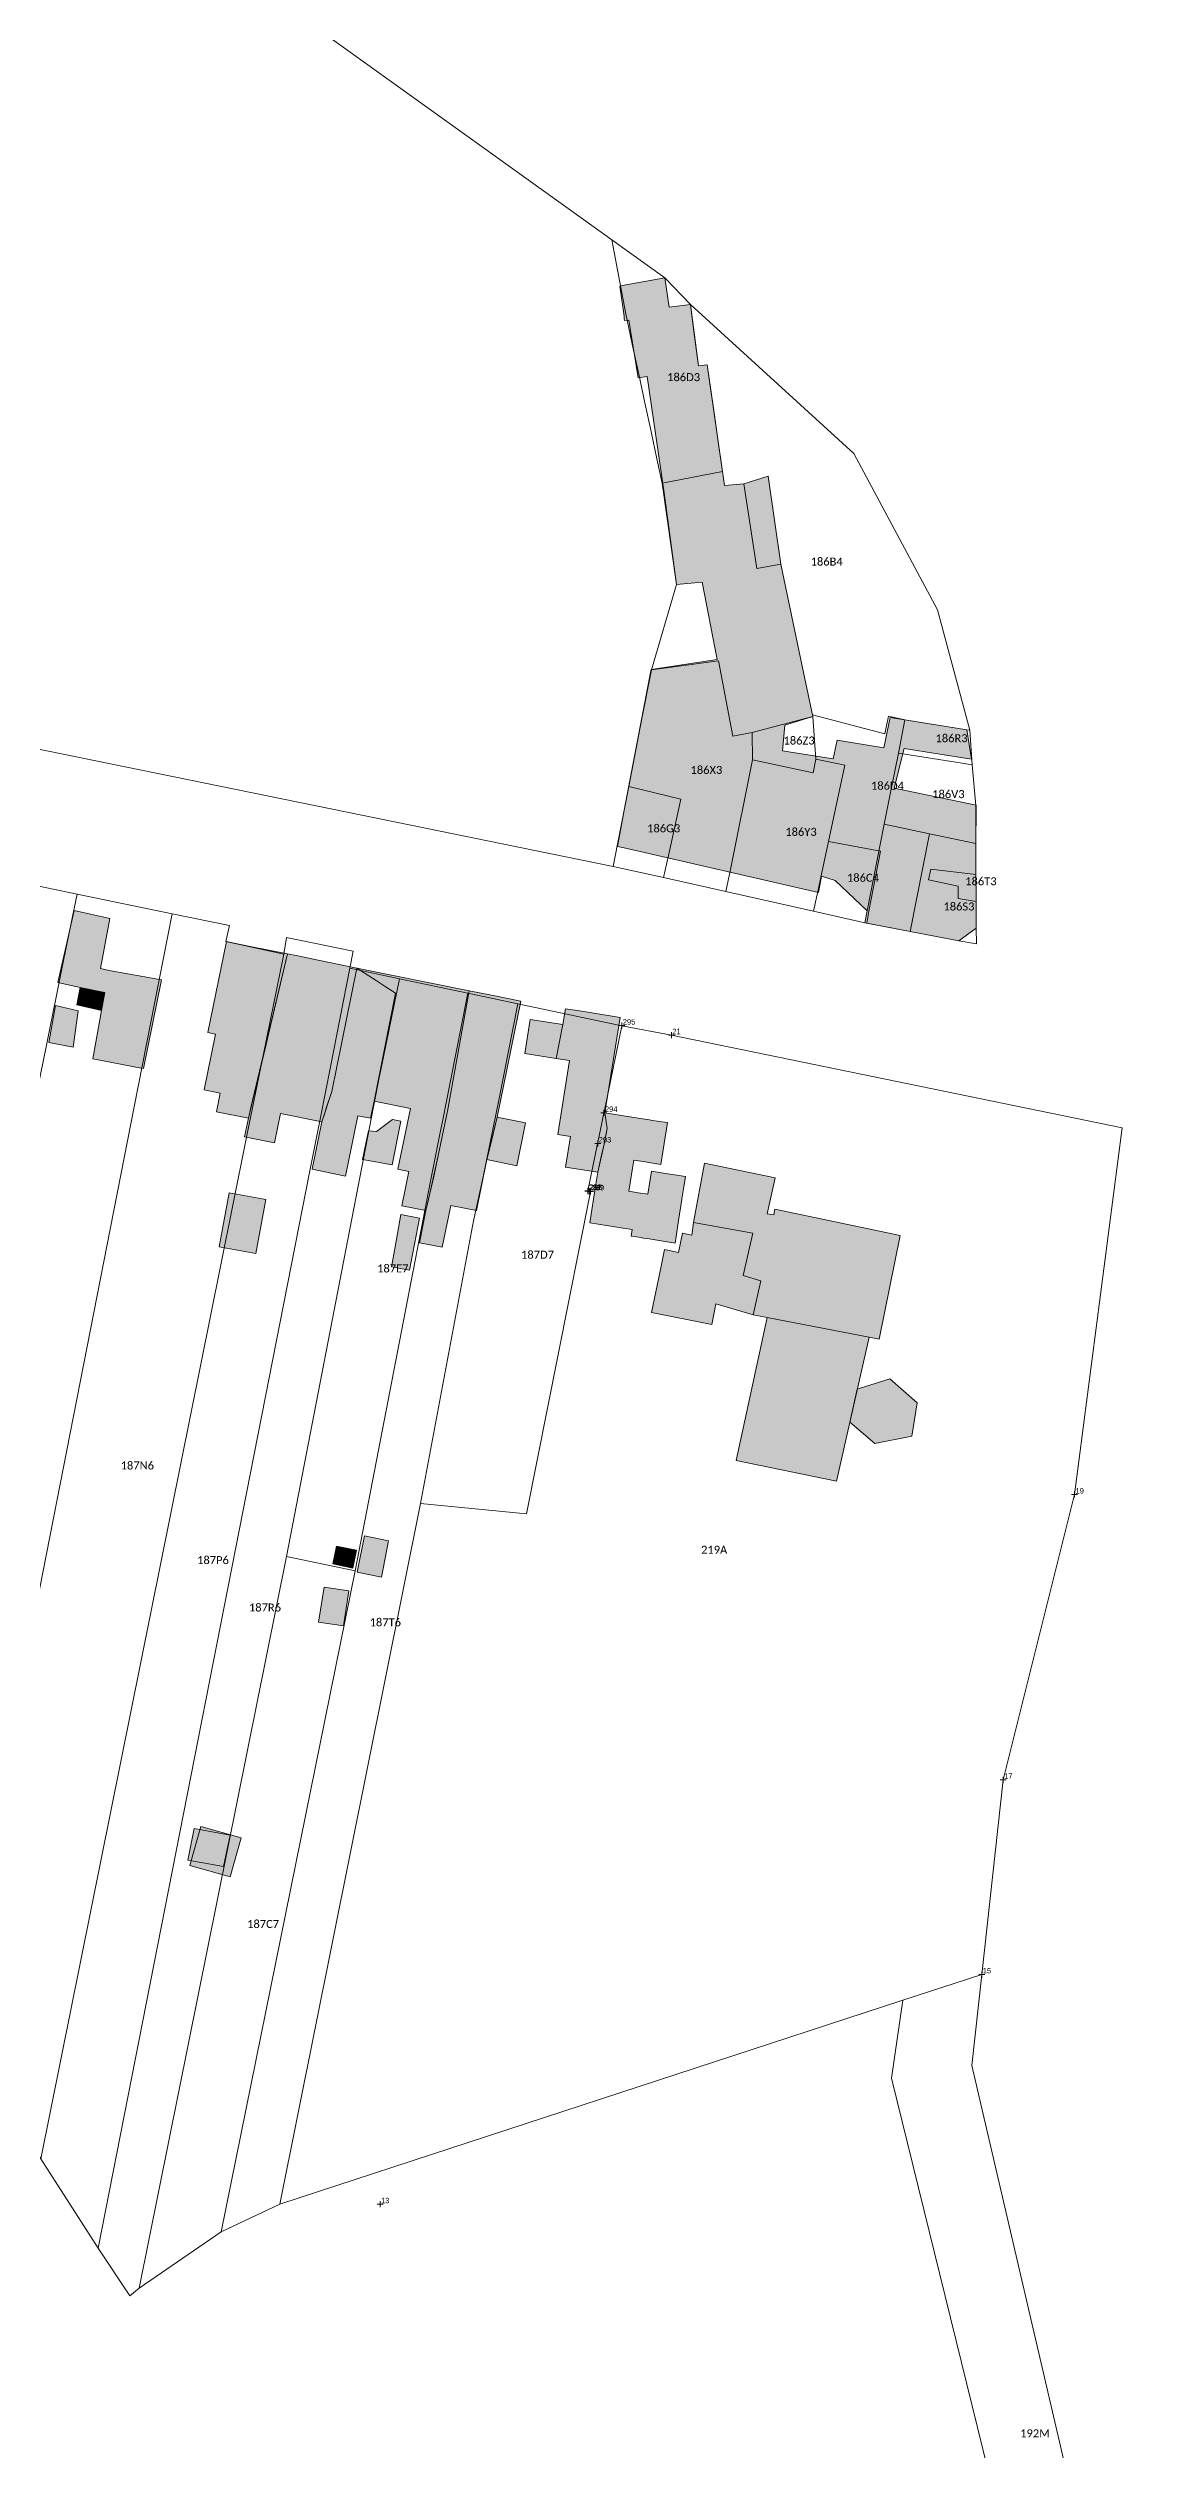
# Model space of a CAD drawing. Header units: metres. Extents: x 113120 to 240396, y 120329 to 242116.
# Drawn here: x 116960.4 to 117070.4, y 121497.3 to 121737.4 of the extents above; entities that cross this region are included whole.
import ezdxf
from ezdxf.enums import TextEntityAlignment as Align

# ---------------------------------------------------------------- set-up
doc = ezdxf.new("R2010")
doc.units = ezdxf.units.M
doc.header["$LTSCALE"] = 3
doc.header["$PDMODE"] = 2
doc.header["$PDSIZE"] = 0.3
doc.layers.get('0').update_dxf_attribs({"lineweight": 0})
for name, color, linetype, lineweight in [('Bpn_CaPa', 78, 'Continuous', 0), ('Bpn_ReBu', 4, 'Continuous', 0), ('Bpt_CaNu', 7, 'Continuous', 0), ('Hachure bâtiment', 11, 'Continuous', 0), ('TopoAlt', 30, 'Continuous', 0), ('TOPOJIS', 5, 'Continuous', 0), ('TopoMat', 5, 'Continuous', 0)]:
    doc.layers.add(name, color=color, linetype=linetype, lineweight=lineweight)
doc.styles.add('Legend', font='')
doc.styles.get("Standard").update_dxf_attribs({"font": 'arial.ttf'})
doc.styles.get('Legend').set_extended_font_data('Calibri')

# ---------------------------------------------------------------- blocks, each defined once
blk = doc.blocks.new('TCPOINT')
at = {"color": 0}
blk.add_point((0, 0), dxfattribs=at)
at = {"layer": 'TopoAlt'}
blk.add_attdef('ALT', text='', height=0.3, dxfattribs=at).set_placement((0.1, -0.1), align=Align.TOP_LEFT)
at = {"layer": 'TopoMat'}
blk.add_attdef('MAT', (0.1, 0.1), '', height=0.3, dxfattribs=at)

msp = doc.modelspace()

# ---------------------------------------------------------------- hatches: boundary and pattern name
at = {"layer": 'Hachure bâtiment'}
h = msp.add_hatch(color=256, dxfattribs=at)
h.dxf.hatch_style = 1
h.paths.add_polyline_path([(117022.48, 121711.55), (117024.6, 121711.8), (117025.4, 121705.68), (117026.28, 121705.77), (117028, 121693.72), (117029.95, 121693.88), (117031.23, 121685.4), (117033.65, 121685.85), (117035.92, 121675), (117036.83, 121670.6), (117034.03, 121669.75), (117033.8, 121667.17), (117038.88, 121666.37), (117039.28, 121668.25), (117043.92, 121667.48), (117044.57, 121670.52), (117052.23, 121669.28), (117052.68, 121666.36), (117045.95, 121667.4), (117044.97, 121663.45), (117053.15, 121661.76), (117053.15, 121661.57), (117053.15, 121661.39), (117053.12, 121657.92), (117048.5, 121658.88), (117043.97, 121659.83), (117042.28, 121651.17), (117039.08, 121654.23), (117037.72, 121654.65), (117037.4, 121653), (117018, 121657.47), (117017.32, 121657.63), (117018, 121661.23), (117020.63, 121675), (117020.68, 121675.32), (117027.28, 121676.32), (117025.77, 121684.05), (117023.2, 121683.8), (117021.97, 121692.97), (117020.28, 121704.6), (117019.4, 121704.48), (117018.45, 121710.23), (117018.03, 121710.2), (117018, 121710.4), (117017.97, 121710.63), (117017.55, 121713.63), (117017.97, 121713.72), (117022.05, 121714.48)])
h = msp.add_hatch(color=256, dxfattribs=at)
h.dxf.hatch_style = 1
h.paths.add_polyline_path([(117032.37, 121694.63), (117033.65, 121685.85), (117031.23, 121685.4), (117029.95, 121693.88)], flags=17)
h = msp.add_hatch(color=256, dxfattribs=at)
h.dxf.hatch_style = 1
h.paths.add_polyline_path([(117048.5, 121658.88), (117046.58, 121649.1), (117042.05, 121649.97), (117042.28, 121651.17), (117043.97, 121659.83)])
h = msp.add_hatch(color=256, dxfattribs=at)
h.dxf.hatch_style = 1
h.paths.add_polyline_path([(117053.12, 121657.92), (117053.17, 121649.45), (117051.43, 121648.17), (117046.58, 121649.1), (117048.5, 121658.88)])
h = msp.add_hatch(color=256, dxfattribs=at)
h.dxf.hatch_style = 1
h.paths.add_polyline_path([(116966.6, 121650.4), (116965.65, 121645.43), (116966.51, 121645.2), (116971.75, 121644.28), (116969.95, 121635.42), (116969.73, 121635.46), (116964.89, 121636.39), (116965.76, 121641.22), (116966.09, 121643), (116963.63, 121643.52), (116961.4, 121644), (116963.03, 121651.2)])
h = msp.add_hatch(color=256, dxfattribs=at)
h.dxf.hatch_style = 1
h.paths.add_polyline_path([(116977.15, 121638.85), (116976.39, 121639.01), (116978.24, 121648.11), (116979, 121647.96), (116980.6, 121647.63), (116984.35, 121646.87), (116982.34, 121638.42), (116982.2, 121637.83), (116980.88, 121632.29), (116980.44, 121630.46), (116977.24, 121631.1), (116977.62, 121632.96), (116976.02, 121633.28)])
h = msp.add_hatch(color=256, dxfattribs=at)
h.dxf.hatch_style = 1
h.paths.add_polyline_path([(116987.79, 121630.07), (116983.64, 121630.91), (116983.05, 121627.99), (116980.06, 121628.6), (116980.44, 121630.46), (116980.69, 121631.51), (116984.35, 121646.87), (116985.36, 121646.67), (116986.78, 121646.38), (116991.28, 121645.46), (116988.76, 121633.11)])
h = msp.add_hatch(color=256, dxfattribs=at)
h.dxf.hatch_style = 1
h.paths.add_polyline_path([(116995.14, 121642.94), (116993, 121632.14), (116992.65, 121630.44), (116991.36, 121630.7), (116990.13, 121624.66), (116986.82, 121625.34), (116987.79, 121630.07), (116988.07, 121630.95), (116988.19, 121631.34), (116988.76, 121633.11), (116991.28, 121645.46), (116993.2, 121644.21), (116994, 121643.69)])
h = msp.add_hatch(color=256, dxfattribs=at)
h.dxf.hatch_style = 1
h.paths.add_polyline_path([(116995.14, 121642.94), (116994, 121643.69), (116993.2, 121644.21), (116991.28, 121645.46), (117002.51, 121643.18), (117000.33, 121631.16), (117000.23, 121630.67), (116999.38, 121626.54), (116998.95, 121624.61), (116998.17, 121621.22), (116995.78, 121621.7), (116996.47, 121625.12), (116995.38, 121625.34), (116996.62, 121631.41), (116993, 121632.14)])
h = msp.add_hatch(color=256, dxfattribs=at)
h.dxf.hatch_style = 1
h.paths.add_polyline_path([(116966.09, 121643), (116965.76, 121641.22), (116963.28, 121641.77), (116963.63, 121643.52)], flags=17)
h = msp.add_hatch(color=256, dxfattribs=at)
h.dxf.hatch_style = 1
h.paths.add_polyline_path([(117004.59, 121627.61), (117004.27, 121626.31), (117003.24, 121621.21), (117000.66, 121621.73), (116999.8, 121617.54), (116997.52, 121618), (116998.17, 121621.22), (116998.4, 121622.19), (116999.38, 121626.54), (117000.33, 121631.16), (117002.51, 121643.18), (117004.91, 121642.7), (117007.66, 121642.14), (117005.3, 121630.55)])
h = msp.add_hatch(color=256, dxfattribs=at)
h.dxf.hatch_style = 1
h.paths.add_polyline_path([(116963.43, 121641.2), (116962.92, 121637.55), (116960.48, 121638.03), (116961.15, 121641.72)])
h = msp.add_hatch(color=256, dxfattribs=at)
h.dxf.hatch_style = 1
h.paths.add_polyline_path([(117008.06, 121636.91), (117008.6, 121640.32), (117011.86, 121639.81), (117011.18, 121636.42)])
h = msp.add_hatch(color=256, dxfattribs=at)
h.dxf.hatch_style = 1
h.paths.add_polyline_path([(117015.34, 121625.06), (117012.13, 121625.57), (117012.62, 121628.63), (117011.36, 121628.83), (117012.52, 121636.21), (117011.18, 121636.42), (117011.86, 121639.81), (117012.11, 121641.4), (117012.6, 121641.32), (117013.31, 121641.21), (117014.57, 121641.01), (117017.58, 121640.53), (117016.79, 121635.54), (117016.07, 121630.99), (117016.13, 121630.55), (117016.29, 121629.43), (117016.03, 121628.1), (117015.98, 121627.86)])
h = msp.add_hatch(color=256, dxfattribs=at)
h.dxf.hatch_style = 1
h.paths.add_polyline_path([(117005.3, 121630.55), (117008.12, 121629.98), (117007.25, 121625.7), (117004.27, 121626.31)])
h = msp.add_hatch(color=256, dxfattribs=at)
h.dxf.hatch_style = 1
h.paths.add_polyline_path([(117023.75, 121622.31), (117023.42, 121620.22), (117023.17, 121618.62), (117023.07, 121617.97), (117020.47, 121618.38), (117019.88, 121618.47), (117019.67, 121618.51), (117018.7, 121618.66), (117018.8, 121619.31), (117017.87, 121619.45), (117014.54, 121619.98), (117015.12, 121623.67), (117015.34, 121625.06), (117015.55, 121625.97), (117015.73, 121626.76), (117015.98, 121627.86), (117016.29, 121629.43), (117016.07, 121630.99), (117019.6, 121630.43), (117020.53, 121630.28), (117020.66, 121630.26), (117021.5, 121630.13), (117022.31, 121630.01), (117021.65, 121625.83), (117020.84, 121625.95), (117019.87, 121626.11), (117018.95, 121626.25), (117018.82, 121625.46), (117018.46, 121623.14), (117019.38, 121623), (117020.35, 121622.84), (117020.72, 121625.16), (117021.52, 121625.03), (117021.92, 121624.97), (117024.11, 121624.62), (117023.95, 121623.58), (117023.76, 121622.38)])
h = msp.add_hatch(color=256, dxfattribs=at)
h.dxf.hatch_style = 1
h.paths.add_polyline_path([(116995.68, 121630.15), (116994.8, 121625.8), (116991.85, 121626.33), (116992.44, 121629.17), (116993.25, 121629.12), (116994.83, 121630.32)], flags=17)
h = msp.add_hatch(color=256, dxfattribs=at)
h.dxf.hatch_style = 1
h.paths.add_polyline_path([(117033.08, 121624.5), (117032.28, 121620.88), (117032.95, 121620.8), (117033.05, 121621.35), (117045.55, 121618.72), (117043.48, 121608.37), (117042.47, 121608.56), (117032.28, 121610.53), (117030.88, 121610.8), (117031.63, 121614.2), (117029.88, 121614.72), (117030.85, 121618.95), (117024.92, 121620.03), (117026.03, 121625.95)])
h = msp.add_hatch(color=256, dxfattribs=at)
h.dxf.hatch_style = 1
h.paths.add_polyline_path([(116978.53, 121622.99), (116982.17, 121622.32), (116981.17, 121616.91), (116977.53, 121617.58)])
h = msp.add_hatch(color=256, dxfattribs=at)
h.dxf.hatch_style = 1
h.paths.add_polyline_path([(116997.55, 121620.45), (116996.52, 121615.25), (116994.75, 121615.6), (116995.1, 121617.58), (116995.68, 121620.83)])
h = msp.add_hatch(color=256, dxfattribs=at)
h.dxf.hatch_style = 1
h.paths.add_polyline_path([(117030.88, 121610.8), (117027.15, 121611.9), (117026.73, 121609.82), (117020.73, 121611.03), (117021.57, 121615.16), (117022.01, 121617.31), (117023.42, 121617.02), (117023.82, 121618.96), (117024.76, 121618.76), (117024.92, 121620.03), (117030.85, 121618.95), (117029.88, 121614.72), (117031.63, 121614.2)])
h = msp.add_hatch(color=256, dxfattribs=at)
h.dxf.hatch_style = 1
h.paths.add_polyline_path([(117042.47, 121608.56), (117039.2, 121594.17), (117029.17, 121596.23), (117032.28, 121610.53)])
h = msp.add_hatch(color=256, dxfattribs=at)
h.dxf.hatch_style = 1
h.paths.add_polyline_path([(117044.52, 121604.38), (117047.28, 121601.99), (117046.73, 121598.67), (117043.04, 121597.93), (117040.54, 121600.07), (117041.28, 121603.35)])
h = msp.add_hatch(color=256, dxfattribs=at)
h.dxf.hatch_style = 1
h.paths.add_polyline_path([(116991.23, 121587.25), (116990.87, 121585.47), (116988.88, 121585.88), (116989.23, 121587.65)])
h = msp.add_hatch(color=256, dxfattribs=at)
h.dxf.hatch_style = 1
h.paths.add_polyline_path([(116994.45, 121588.2), (116993.72, 121584.57), (116991.3, 121585.05), (116992.05, 121588.68)])
h = msp.add_hatch(color=256, dxfattribs=at)
h.dxf.hatch_style = 1
h.paths.add_polyline_path([(116990.47, 121583.2), (116989.95, 121579.68), (116987.45, 121580.05), (116988, 121583.57)])
h = msp.add_hatch(color=256, dxfattribs=at)
h.dxf.hatch_style = 1
h.paths.add_polyline_path([(116978.63, 121558.77), (116977.95, 121555.65), (116974.4, 121556.28), (116975.03, 121559.43)])
h = msp.add_hatch(color=256, dxfattribs=at)
h.dxf.hatch_style = 1
h.paths.add_polyline_path([(116978.62, 121554.61), (116974.59, 121555.74), (116975.68, 121559.62), (116979.71, 121558.49)])

# ---------------------------------------------------------------- linework, layer by layer
at = {"layer": 'Bpn_CaPa'}
msp.add_lwpolyline([(116973.41, 121749.4), (117016.76, 121718.28), (117018.11, 121711.03), (117018.8, 121707.84), (117019.44, 121704.83), (117020.05, 121701.98), (117020.67, 121699.12), (117021.26, 121696.36), (117021.78, 121693.93), (117023.2, 121683.8), (117020.71, 121675.28), (117019.76, 121670.4), (117018.44, 121663.61), (117017.32, 121657.84), (117016.89, 121655.63), (116936.77, 121671.99)], dxfattribs=at)
for points in [[(117016.76, 121718.28), (117022.05, 121714.48), (117024.6, 121711.8), (117024.99, 121708.83), (117025.4, 121705.68), (117026.28, 121705.77), (117026.64, 121703.28), (117027.03, 121700.52), (117027.41, 121697.84), (117027.81, 121695.09), (117021.78, 121693.93), (117021.26, 121696.36), (117020.67, 121699.12), (117020.05, 121701.98), (117019.44, 121704.83), (117018.8, 121707.84), (117018.11, 121711.03), (117016.76, 121718.28)], [(117036.83, 121670.6), (117030.77, 121669), (117028.86, 121668.66), (117027.41, 121676.19), (117020.71, 121675.28), (117023.2, 121683.8), (117021.78, 121693.93), (117027.81, 121695.09), (117027.41, 121697.84), (117027.03, 121700.52), (117026.64, 121703.28), (117026.28, 121705.77), (117025.4, 121705.68), (117024.99, 121708.83), (117024.6, 121711.8), (117040.92, 121696.92), (117049.31, 121681.28), (117052.52, 121669.23), (117052.23, 121669.28), (117046.04, 121670.28), (117044.39, 121670.65), (117044.05, 121668.88), (117036.8, 121670.78), (117036.83, 121670.6)], [(117021.92, 121654.52), (117022.41, 121656.71), (117023.66, 121662.35), (117018.44, 121663.61), (117019.76, 121670.4), (117020.71, 121675.28), (117027.41, 121676.19), (117028.86, 121668.66), (117030.77, 121669), (117030.8, 121666.27), (117028.6, 121655.32), (117028.15, 121653.1), (117021.92, 121654.52)], [(117037.15, 121666.36), (117036.88, 121664.99), (117030.8, 121666.27), (117030.77, 121669), (117036.83, 121670.6), (117037.15, 121666.36)], [(117045.39, 121666.96), (117044.69, 121663.52), (117043.97, 121659.83), (117048.51, 121658.88), (117046.58, 121649.1), (117042.22, 121649.95), (117042.44, 121651.14), (117043.59, 121657.14), (117038.4, 121658.11), (117040.03, 121665.75), (117037.15, 121666.36), (117036.83, 121670.6), (117036.8, 121670.78), (117044.05, 121668.88), (117044.39, 121670.65), (117046.04, 121670.28), (117045.39, 121666.96)], [(117045.39, 121666.96), (117046.04, 121670.28), (117052.23, 121669.28), (117052.52, 121669.23), (117052.77, 121665.77), (117051.77, 121665.93), (117045.39, 121666.96)], [(117045.39, 121666.96), (117051.77, 121665.93), (117052.77, 121665.77), (117053.13, 121661.72), (117053.13, 121657.92), (117048.51, 121658.88), (117043.97, 121659.83), (117044.69, 121663.52), (117045.39, 121666.96)], [(117038.4, 121658.11), (117037.64, 121654.54), (117037.4, 121653.43), (117036.91, 121651.14), (117028.15, 121653.1), (117028.6, 121655.32), (117030.8, 121666.27), (117036.88, 121664.99), (117037.15, 121666.36), (117040.03, 121665.75), (117038.4, 121658.11)], [(117021.92, 121654.52), (117016.89, 121655.63), (117017.32, 121657.84), (117018.44, 121663.61), (117023.66, 121662.35), (117022.41, 121656.71), (117021.92, 121654.52)], [(117038.4, 121658.11), (117043.59, 121657.14), (117042.44, 121651.14), (117042.22, 121649.95), (117042.05, 121649.98), (117036.91, 121651.14), (117037.4, 121653.43), (117037.64, 121654.54), (117038.4, 121658.11)], [(117053.13, 121657.92), (117053.13, 121654.82), (117048.63, 121655.35), (117048.41, 121654.27), (117051.35, 121653.66), (117051.37, 121652.42), (117053.16, 121652.12), (117053.17, 121649.45), (117053.19, 121647.89), (117051.43, 121648.17), (117046.58, 121649.1), (117048.51, 121658.88), (117053.13, 121657.92)], [(116942.73, 121604.73), (116947.66, 121630.27), (116949.3, 121638.8), (116952.2, 121653.85), (116952.44, 121655.13), (116963.32, 121652.86), (116963.06, 121651.59), (116961.94, 121646.06), (116960.26, 121637.74), (116958.74, 121630.24), (116953.14, 121602.61), (116942.73, 121604.73)], [(117053.16, 121652.12), (117051.37, 121652.42), (117051.35, 121653.66), (117048.41, 121654.27), (117048.63, 121655.35), (117053.13, 121654.82), (117053.16, 121652.68), (117053.16, 121652.12)], [(116935.61, 121606.18), (116936.76, 121605.94), (116935.8, 121601.55), (116954.13, 121597.82), (116955.08, 121602.21), (116953.14, 121602.61), (116958.74, 121630.24), (116960.26, 121637.74), (116961.94, 121646.06), (116963.06, 121651.59), (116963.32, 121652.86), (116972.82, 121650.89), (116971.52, 121644.29), (116969.03, 121631.59), (116955.89, 121564.62), (116929.06, 121570.94), (116935.61, 121606.18)], [(116959.71, 121526.4), (116951.37, 121540.08), (116955.89, 121564.62), (116969.03, 121631.59), (116971.52, 121644.29), (116972.82, 121650.89), (116978.54, 121649.71), (116978.17, 121648.1), (116983.97, 121646.86), (116980.2, 121628.39), (116978.9, 121621.92), (116977.69, 121615.79), (116959.71, 121526.4)], [(116965.44, 121517.48), (116959.71, 121526.4), (116977.69, 121615.79), (116978.9, 121621.92), (116980.2, 121628.39), (116983.97, 121646.86), (116984.23, 121648.52), (116990.91, 121647.14), (116990.58, 121645.45), (116988.63, 121635.6), (116987.63, 121630.53), (116986.58, 121625.18), (116965.44, 121517.48)], [(116969.51, 121513.47), (116968.58, 121512.71), (116965.44, 121517.48), (116986.58, 121625.18), (116987.63, 121630.53), (116988.63, 121635.6), (116990.58, 121645.45), (116995.55, 121644.39), (116993.66, 121635.3), (116993.54, 121634.69), (116984.23, 121586.62), (116969.51, 121513.47)], [(117007.37, 121641.9), (117005.48, 121632.42), (117003.88, 121624.6), (117002.94, 121620.2), (116997.62, 121591.94), (116983.59, 121521.87), (116977.73, 121519.12), (116991.1, 121585.2), (116998.64, 121624.17), (116998.87, 121625.33), (116999.67, 121629.34), (116999.83, 121630.13), (117000.6, 121634.03), (117002.38, 121642.94), (117007.37, 121641.9)], [(116995.55, 121644.39), (117002.38, 121642.94), (117000.6, 121634.03), (116999.83, 121630.13), (116999.67, 121629.34), (116998.87, 121625.33), (116998.64, 121624.17), (116991.1, 121585.2), (116984.23, 121586.62), (116993.54, 121634.69), (116993.66, 121635.3), (116995.55, 121644.39)], [(117007.37, 121641.9), (117012.1, 121640.88), (117017.75, 121639.7), (117016.04, 121631.37), (117015.96, 121630.98), (117015.58, 121629.16), (117015.33, 121627.93), (117015.12, 121626.91), (117014.36, 121623.19), (117014.63, 121623.13), (117014.55, 121622.75), (117008.23, 121590.89), (116997.62, 121591.94), (117002.94, 121620.2), (117003.88, 121624.6), (117005.48, 121632.42), (117007.37, 121641.9)], [(116983.59, 121521.87), (116997.62, 121591.94), (117008.23, 121590.89), (117014.55, 121622.75), (117014.63, 121623.13), (117014.36, 121623.19), (117015.12, 121626.91), (117015.33, 121627.93), (117015.58, 121629.16), (117015.96, 121630.98), (117016.04, 121631.37), (117017.75, 121639.7), (117022.7, 121638.75), (117067.75, 121629.47), (117062.99, 121592.82), (117055.86, 121564.31), (117053.72, 121544.85), (117045.83, 121542.27), (116983.59, 121521.87)], [(116969.51, 121513.47), (116984.23, 121586.62), (116991.1, 121585.2), (116977.73, 121519.12), (116969.51, 121513.47)], [(117065.93, 121393.99), (117059.82, 121392.62), (117062.33, 121434.4), (117062.21, 121450.28), (117060.81, 121468.95), (117044.69, 121534.48), (117045.83, 121542.27), (117053.72, 121544.85), (117052.72, 121535.75), (117068.14, 121469.5), (117070.43, 121451.53), (117069.28, 121435.02), (117065.93, 121393.99)]]:
    msp.add_lwpolyline(points, close=True, dxfattribs=at)
at = {"layer": 'Bpn_ReBu'}
for points in [[(117022.48, 121711.55), (117024.6, 121711.8), (117025.4, 121705.68), (117026.28, 121705.77), (117028, 121693.72), (117029.95, 121693.88), (117031.23, 121685.4), (117033.65, 121685.85), (117035.92, 121675), (117036.83, 121670.6), (117034.03, 121669.75), (117033.8, 121667.17), (117038.88, 121666.37), (117039.28, 121668.25), (117043.92, 121667.48), (117044.57, 121670.52), (117052.23, 121669.28), (117052.68, 121666.36), (117045.95, 121667.4), (117044.97, 121663.45), (117053.15, 121661.76), (117053.15, 121661.57), (117053.15, 121661.39), (117053.12, 121657.92), (117048.5, 121658.88), (117043.97, 121659.83), (117042.28, 121651.17), (117039.08, 121654.23), (117037.72, 121654.65), (117037.4, 121653), (117018, 121657.47), (117017.32, 121657.63), (117018, 121661.23), (117020.63, 121675), (117020.68, 121675.32), (117027.28, 121676.32), (117025.77, 121684.05), (117023.2, 121683.8), (117021.97, 121692.97), (117020.28, 121704.6), (117019.4, 121704.48), (117018.45, 121710.23), (117018.03, 121710.2), (117018, 121710.4), (117017.97, 121710.63), (117017.55, 121713.63), (117017.97, 121713.72), (117022.05, 121714.48), (117022.48, 121711.55)], [(117032.37, 121694.63), (117033.65, 121685.85), (117031.23, 121685.4), (117029.95, 121693.88), (117032.37, 121694.63)], [(117048.5, 121658.88), (117046.58, 121649.1), (117042.05, 121649.97), (117042.28, 121651.17), (117043.97, 121659.83), (117048.5, 121658.88)], [(117053.12, 121657.92), (117053.17, 121649.45), (117051.43, 121648.17), (117046.58, 121649.1), (117048.5, 121658.88), (117053.12, 121657.92)], [(116966.6, 121650.4), (116965.65, 121645.43), (116966.51, 121645.2), (116971.75, 121644.28), (116969.95, 121635.42), (116969.73, 121635.46), (116964.89, 121636.39), (116965.76, 121641.22), (116966.09, 121643), (116963.63, 121643.52), (116961.4, 121644), (116963.03, 121651.2), (116966.6, 121650.4)], [(116977.15, 121638.85), (116976.39, 121639.01), (116978.24, 121648.11), (116979, 121647.96), (116980.6, 121647.63), (116984.35, 121646.87), (116982.34, 121638.42), (116982.2, 121637.83), (116980.88, 121632.29), (116980.44, 121630.46), (116977.24, 121631.1), (116977.62, 121632.96), (116976.02, 121633.28), (116977.15, 121638.85)], [(116987.79, 121630.07), (116983.64, 121630.91), (116983.05, 121627.99), (116980.06, 121628.6), (116980.44, 121630.46), (116980.69, 121631.51), (116984.35, 121646.87), (116985.36, 121646.67), (116986.78, 121646.38), (116991.28, 121645.46), (116988.76, 121633.11), (116987.79, 121630.07)], [(116995.14, 121642.94), (116993, 121632.14), (116992.65, 121630.44), (116991.36, 121630.7), (116990.13, 121624.66), (116986.82, 121625.34), (116987.79, 121630.07), (116988.07, 121630.95), (116988.19, 121631.34), (116988.76, 121633.11), (116991.28, 121645.46), (116993.2, 121644.21), (116994, 121643.69), (116995.14, 121642.94)], [(116995.14, 121642.94), (116994, 121643.69), (116993.2, 121644.21), (116991.28, 121645.46), (117002.51, 121643.18), (117000.33, 121631.16), (117000.23, 121630.67), (116999.38, 121626.54), (116998.95, 121624.61), (116998.17, 121621.22), (116995.78, 121621.7), (116996.47, 121625.12), (116995.38, 121625.34), (116996.62, 121631.41), (116993, 121632.14), (116995.14, 121642.94)], [(116966.09, 121643), (116965.76, 121641.22), (116963.28, 121641.77), (116963.63, 121643.52), (116966.09, 121643)], [(117004.59, 121627.61), (117004.27, 121626.31), (117003.24, 121621.21), (117000.66, 121621.73), (116999.8, 121617.54), (116997.52, 121618), (116998.17, 121621.22), (116998.4, 121622.19), (116999.38, 121626.54), (117000.33, 121631.16), (117002.51, 121643.18), (117004.91, 121642.7), (117007.66, 121642.14), (117005.3, 121630.55), (117004.59, 121627.61)], [(116963.43, 121641.2), (116962.92, 121637.55), (116960.48, 121638.03), (116961.15, 121641.72), (116963.43, 121641.2)], [(117008.06, 121636.91), (117008.6, 121640.32), (117011.86, 121639.81), (117011.18, 121636.42), (117008.06, 121636.91)], [(117015.34, 121625.06), (117012.13, 121625.57), (117012.62, 121628.63), (117011.36, 121628.83), (117012.52, 121636.21), (117011.18, 121636.42), (117011.86, 121639.81), (117012.11, 121641.4), (117012.6, 121641.32), (117013.31, 121641.21), (117014.57, 121641.01), (117017.58, 121640.53), (117016.79, 121635.54), (117016.07, 121630.99), (117016.13, 121630.55), (117016.29, 121629.43), (117016.03, 121628.1), (117015.98, 121627.86), (117015.34, 121625.06)], [(117005.3, 121630.55), (117008.12, 121629.98), (117007.25, 121625.7), (117004.27, 121626.31), (117005.3, 121630.55)], [(117023.75, 121622.31), (117023.42, 121620.22), (117023.17, 121618.62), (117023.07, 121617.97), (117020.47, 121618.38), (117019.88, 121618.47), (117019.67, 121618.51), (117018.7, 121618.66), (117018.8, 121619.31), (117017.87, 121619.45), (117014.54, 121619.98), (117015.12, 121623.67), (117015.34, 121625.06), (117015.55, 121625.97), (117015.73, 121626.76), (117015.98, 121627.86), (117016.29, 121629.43), (117016.07, 121630.99), (117019.6, 121630.43), (117020.53, 121630.28), (117020.66, 121630.26), (117021.5, 121630.13), (117022.31, 121630.01), (117021.65, 121625.83), (117020.84, 121625.95), (117019.87, 121626.11), (117018.95, 121626.25), (117018.82, 121625.46), (117018.46, 121623.14), (117019.38, 121623), (117020.35, 121622.84), (117020.72, 121625.16), (117021.52, 121625.03), (117021.92, 121624.97), (117024.11, 121624.62), (117023.95, 121623.58), (117023.76, 121622.38), (117023.75, 121622.31)], [(116995.68, 121630.15), (116994.8, 121625.8), (116991.85, 121626.33), (116992.44, 121629.17), (116993.25, 121629.12), (116994.83, 121630.32), (116995.68, 121630.15)], [(117033.08, 121624.5), (117032.28, 121620.88), (117032.95, 121620.8), (117033.05, 121621.35), (117045.55, 121618.72), (117043.48, 121608.37), (117042.47, 121608.56), (117032.28, 121610.53), (117030.88, 121610.8), (117031.63, 121614.2), (117029.88, 121614.72), (117030.85, 121618.95), (117024.92, 121620.03), (117026.03, 121625.95), (117033.08, 121624.5)], [(116978.53, 121622.99), (116982.17, 121622.32), (116981.17, 121616.91), (116977.53, 121617.58), (116978.53, 121622.99)], [(116997.55, 121620.45), (116996.52, 121615.25), (116994.75, 121615.6), (116995.1, 121617.58), (116995.68, 121620.83), (116997.55, 121620.45)], [(117030.88, 121610.8), (117027.15, 121611.9), (117026.73, 121609.82), (117020.73, 121611.03), (117021.57, 121615.16), (117022.01, 121617.31), (117023.42, 121617.02), (117023.82, 121618.96), (117024.76, 121618.76), (117024.92, 121620.03), (117030.85, 121618.95), (117029.88, 121614.72), (117031.63, 121614.2), (117030.88, 121610.8)], [(117042.47, 121608.56), (117039.2, 121594.17), (117029.17, 121596.23), (117032.28, 121610.53), (117042.47, 121608.56)], [(117044.52, 121604.38), (117047.28, 121601.99), (117046.73, 121598.67), (117043.04, 121597.93), (117040.54, 121600.07), (117041.28, 121603.35), (117044.52, 121604.38)], [(116991.23, 121587.25), (116990.87, 121585.47), (116988.88, 121585.88), (116989.23, 121587.65), (116991.23, 121587.25)], [(116994.45, 121588.2), (116993.72, 121584.57), (116991.3, 121585.05), (116992.05, 121588.68), (116994.45, 121588.2)], [(116990.47, 121583.2), (116989.95, 121579.68), (116987.45, 121580.05), (116988, 121583.57), (116990.47, 121583.2)], [(116978.63, 121558.77), (116977.95, 121555.65), (116974.4, 121556.28), (116975.03, 121559.43), (116978.63, 121558.77)], [(116978.62, 121554.61), (116974.59, 121555.74), (116975.68, 121559.62), (116979.71, 121558.49), (116978.62, 121554.61)]]:
    msp.add_lwpolyline(points, close=True, dxfattribs=at)

# ---------------------------------------------------------------- block references
at = {"layer": 'TOPOJIS'}
ref = msp.add_blockref('TCPOINT', (117017.75, 121639.71), dxfattribs=at)
ref.add_attrib('MAT', '295', (117017.85, 121639.81), dxfattribs={"layer": 'TopoMat', "height": 0.54})
ref = msp.add_blockref('TCPOINT', (117022.7, 121638.75), dxfattribs=at)
ref.add_attrib('MAT', '21', (117022.8, 121638.85), dxfattribs={"layer": 'TopoMat', "height": 0.54})
ref = msp.add_blockref('TCPOINT', (117015.96, 121630.98), dxfattribs=at)
ref.add_attrib('MAT', '294', (117016.06, 121631.08), dxfattribs={"layer": 'TopoMat', "height": 0.54})
ref = msp.add_blockref('TCPOINT', (117015.34, 121627.92), dxfattribs=at)
ref.add_attrib('MAT', '293', (117015.44, 121628.02), dxfattribs={"layer": 'TopoMat', "height": 0.54})
ref = msp.add_blockref('TCPOINT', (117014.37, 121623.19), dxfattribs=at)
ref.add_attrib('MAT', '292', (117014.47, 121623.29), dxfattribs={"layer": 'TopoMat', "height": 0.54})
ref = msp.add_blockref('TCPOINT', (117014.37, 121623.17), dxfattribs=at)
ref.add_attrib('MAT', '291', (117014.47, 121623.27), dxfattribs={"layer": 'TopoMat', "height": 0.54})
ref = msp.add_blockref('TCPOINT', (117014.49, 121623.17), dxfattribs=at)
ref.add_attrib('MAT', '290', (117014.59, 121623.27), dxfattribs={"layer": 'TopoMat', "height": 0.54})
ref = msp.add_blockref('TCPOINT', (117014.63, 121623.13), dxfattribs=at)
ref.add_attrib('MAT', '289', (117014.73, 121623.23), dxfattribs={"layer": 'TopoMat', "height": 0.54})
ref = msp.add_blockref('TCPOINT', (117062.99, 121592.82), dxfattribs=at)
ref.add_attrib('MAT', '19', (117063.09, 121592.92), dxfattribs={"layer": 'TopoMat', "height": 0.54})
ref = msp.add_blockref('TCPOINT', (117055.86, 121564.31), dxfattribs=at)
ref.add_attrib('MAT', '17', (117055.96, 121564.41), dxfattribs={"layer": 'TopoMat', "height": 0.54})
ref = msp.add_blockref('TCPOINT', (117053.72, 121544.85), dxfattribs=at)
ref.add_attrib('MAT', '15', (117053.82, 121544.95), dxfattribs={"layer": 'TopoMat', "height": 0.54})
ref = msp.add_blockref('TCPOINT', (116993.59, 121521.87), dxfattribs=at)
ref.add_attrib('MAT', '13', (116993.69, 121521.97), dxfattribs={"layer": 'TopoMat', "height": 0.54})

# ---------------------------------------------------------------- texts
at = {"layer": 'Bpt_CaNu', "char_height": 0.8, "attachment_point": 7, "style": 'Legend'}
for s, insert in [('186D3', (117022.28, 121704.13)), ('186B4', (117036.62, 121685.69)), ('186R3', (117049.1, 121668.03)), ('186Z3', (117033.91, 121667.8)), ('186X3', (117024.62, 121664.86)), ('186D4', (117042.65, 121663.28)), ('186V3', (117048.77, 121662.44)), ('186G3', (117020.28, 121659.02)), ('186Y3', (117034.09, 121658.67)), ('186C4', (117040.25, 121654.08)), ('186T3', (117052.07, 121653.73)), ('186S3', (117049.89, 121651.21)), ('187D7', (117007.68, 121616.39)), ('187E7', (116993.3, 121615.02)), ('187N6', (116967.67, 121595.32)), ('219A', (117025.67, 121586.9)), ('187P6', (116975.31, 121585.86)), ('187R6', (116980.49, 121581.12)), ('187T6', (116992.55, 121579.64)), ('187C7', (116980.31, 121549.48)), ('192M', (117057.56, 121498.56))]:
    msp.add_mtext(s, dxfattribs=dict(at, insert=insert))

doc.saveas('drawing.dxf')
